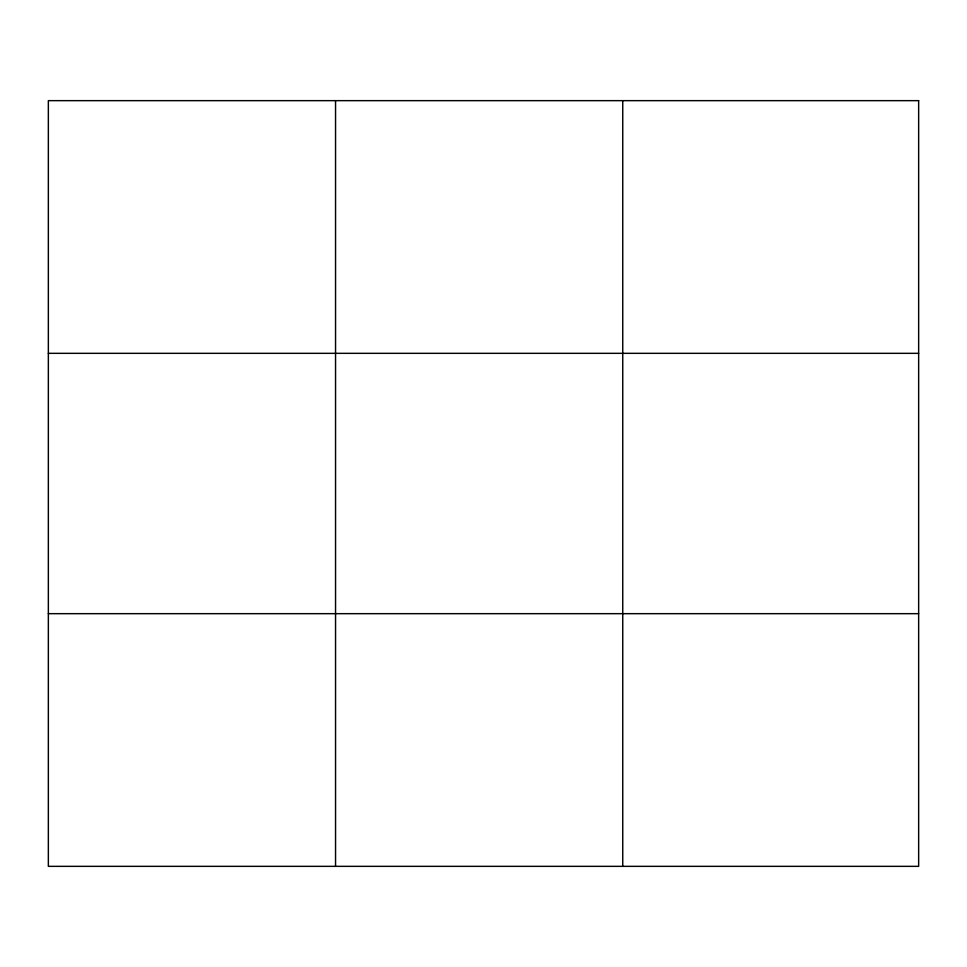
<?xml version="1.0" encoding="UTF-8"?>
<svg xmlns="http://www.w3.org/2000/svg" width="967" height="967" viewBox="0 0 967 967"><rect width="100%" height="100%" fill="white"/><g stroke="black" fill="none" stroke-linecap="round" stroke-linejoin="round"><path stroke-width="1.45" d="M335.549 100.653L335.549 866.347M622.748 100.653L622.748 866.347M48.35 353.33L918.65 353.33M48.35 613.67L918.65 613.67M918.65 100.653L918.65 866.347L48.35 866.347L48.35 100.653L918.65 100.653"/></g></svg>
